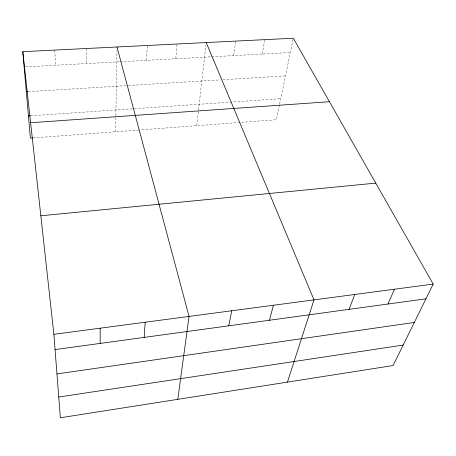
<?xml version="1.0" encoding="UTF-8"?>
<svg xmlns="http://www.w3.org/2000/svg" width="456" height="456" viewBox="0 0 456 456"><rect width="100%" height="100%" fill="white"/><g stroke="black" fill="none" stroke-linecap="round" stroke-linejoin="round"><path stroke-width="0.34" stroke-dasharray="2.28 1.71" d="M115.619 131.761L115.87 116.286M115.881 115.585L116.941 50.548M146.536 60.323L147.271 45.486M175.794 58.738L177.002 44.01M196.747 125.696L198.48 110.489M198.554 109.799L205.89 45.343M233.649 55.609L235.769 41.091M262.246 54.064L264.799 39.649M279.46 104.806L276.353 119.74L140.283 129.92M279.602 104.128L293.322 38.23M33.208 137.923L139.576 129.971M30.563 115.795L133.597 108.75M134.303 108.705L280.731 98.701M28.449 91.639L127.669 85.557M128.375 85.511L220.271 79.88M223.104 79.703L285.484 75.884M25.536 66.872L119.592 61.782M120.298 61.742L210.934 56.84M211.641 56.8L290.341 52.543M54.777 50.08L55.569 65.248M86.173 48.524L86.441 63.578"/><path stroke-width="0.68" d="M144.164 337.394L145.19 322.227M177.8 399.331L189.052 316.418L116.998 46.991M228.758 325.818L231.779 310.758M269.467 320.243L273.412 305.246M287.457 382.117L313.996 299.877L206.209 42.562M349.074 309.345L354.751 294.479M387.988 304.015L394.474 289.218M433.2 284.094L393.095 365.53L60.357 417.77L53.876 334.316L22.8 51.67L293.322 38.23L433.2 284.094L53.876 334.316M58.75 397.028L403.172 345.067M56.954 373.926L414.316 322.443M55.062 349.592L425.944 298.822M40.84 215.785L375.755 183.118M32.501 137.98L30.392 138.134L22.8 51.67M30.615 122.738L329.437 101.716M28.443 115.938L30.563 115.795M26.323 91.77L27.742 91.684M100.149 328.189L100.2 343.414"/></g></svg>
